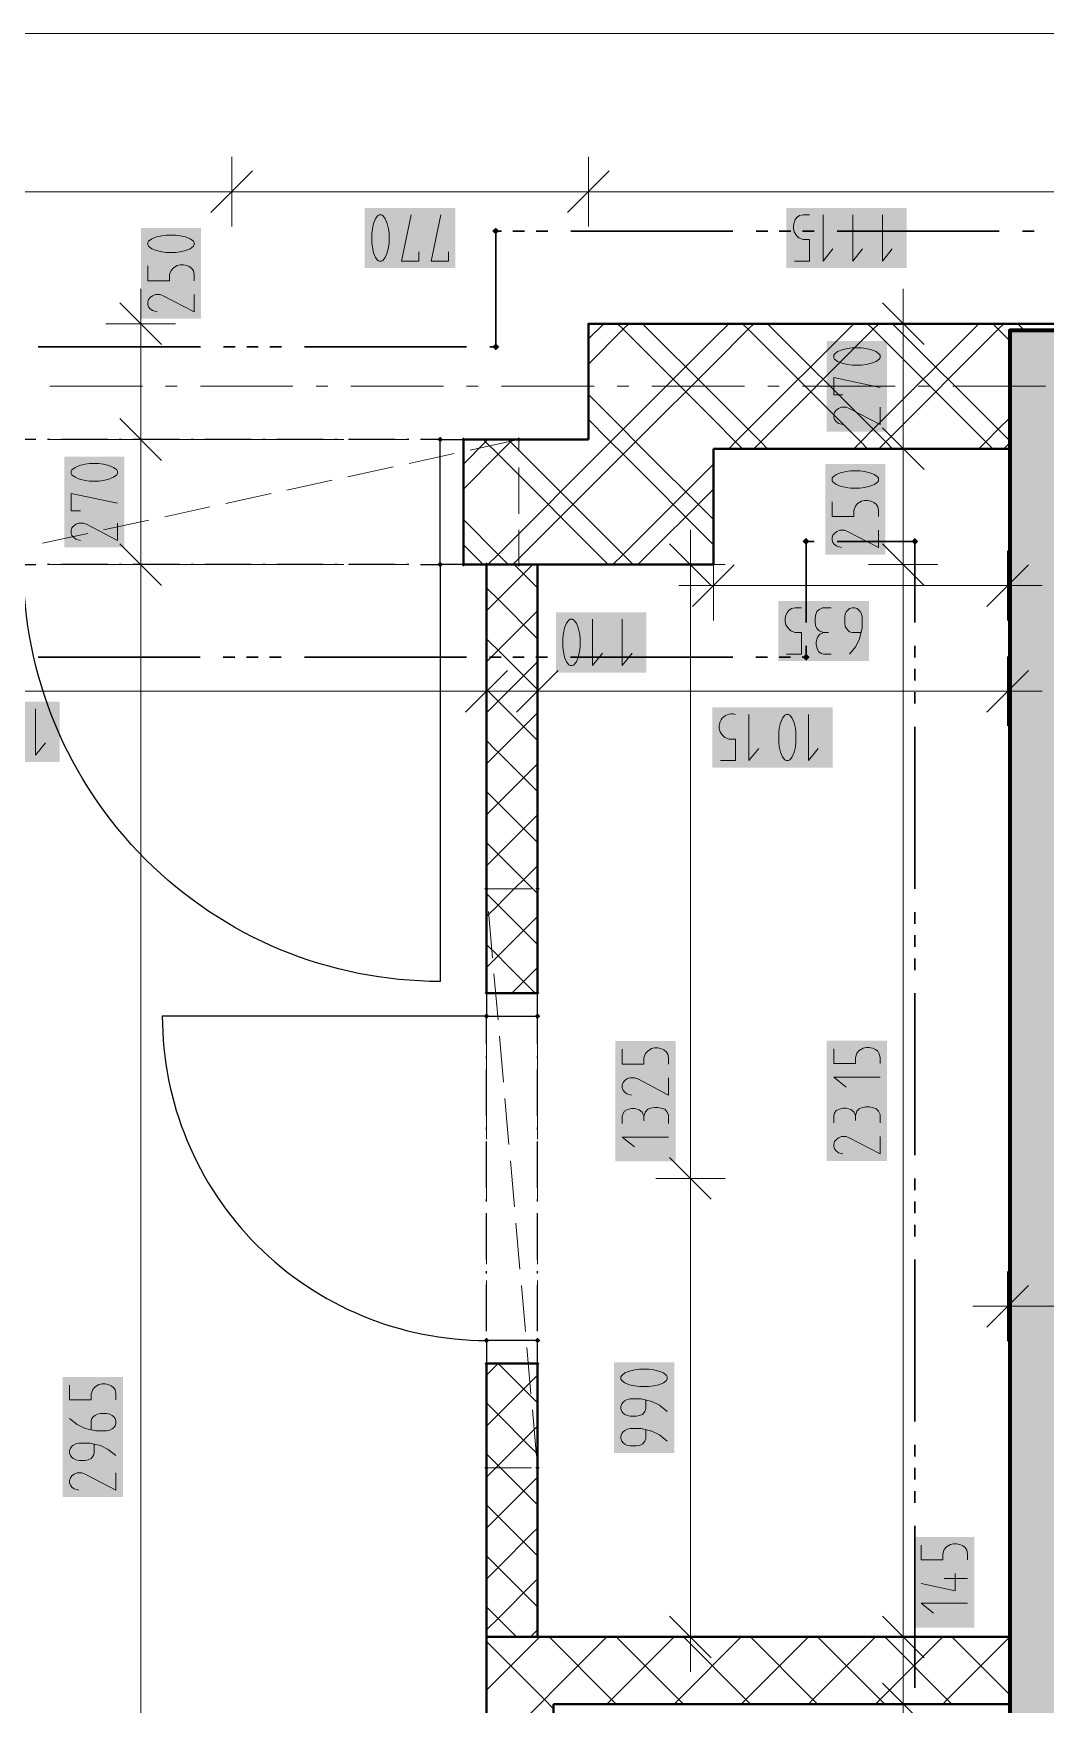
# Model space of a CAD drawing. Header units: millimetres. Extents: x 0 to 594, y 0 to 420.
# Drawn here: x 395.93 to 418.03, y 213.56 to 250.03 of the extents above; entities that cross this region are included whole.
import ezdxf

# ---------------------------------------------------------------- set-up
doc = ezdxf.new("R2010")
doc.units = ezdxf.units.MM
doc.header["$LTSCALE"] = 8
for name, color, linetype in [('PDF_Dvere', 7, 'Continuous'), ('PDF_Koty delkove', 7, 'Continuous'), ('PDF_Osy hlavni', 7, 'Continuous'), ('PDF_Pozarni useky', 7, 'Continuous'), ('PDF_Preklady', 7, 'Continuous'), ('PDF_Pricky zdene', 7, 'Continuous'), ('PDF_Steny akusticke', 7, 'Continuous'), ('PDF_Steny obvodove nosne', 7, 'Continuous')]:
    doc.layers.add(name, color=color, linetype=linetype)

msp = doc.modelspace()

# ---------------------------------------------------------------- linework, layer by layer
at = {"layer": 'PDF_Dvere', "lineweight": 25}
for points in [[(395.988, 241.166), (395.713, 241.166)], [(396.292, 241.166), (396.241, 241.166)], [(397.555, 241.166), (396.544, 241.166)], [(397.859, 241.166), (397.808, 241.166)], [(399.122, 241.166), (398.111, 241.166)], [(399.426, 241.166), (399.375, 241.166)], [(400.689, 241.166), (399.678, 241.166)], [(400.993, 241.166), (400.942, 241.166)], [(402.256, 241.166), (401.245, 241.166)], [(402.56, 241.166), (402.509, 241.166)], [(403.823, 241.166), (402.812, 241.166)], [(404.127, 241.166), (404.076, 241.166)], [(404.812, 241.166), (404.379, 241.166)], [(396.292, 238.437), (396.241, 238.437)], [(397.555, 238.437), (396.544, 238.437)], [(397.859, 238.437), (397.808, 238.437)], [(399.122, 238.437), (398.111, 238.437)], [(399.426, 238.437), (399.375, 238.437)], [(400.689, 238.437), (399.678, 238.437)], [(400.993, 238.437), (400.942, 238.437)], [(402.256, 238.437), (401.245, 238.437)], [(402.56, 238.437), (402.509, 238.437)], [(403.823, 238.437), (402.812, 238.437)], [(404.127, 238.437), (404.076, 238.437)], [(406.935, 227.971), (406.935, 228.58)], [(405.823, 227.667), (405.823, 227.718)], [(406.935, 227.667), (406.935, 227.718)], [(405.823, 226.404), (405.823, 227.415)], [(406.935, 226.404), (406.935, 227.415)], [(405.823, 226.1), (405.823, 226.151)], [(406.935, 226.1), (406.935, 226.151)], [(405.823, 224.837), (405.823, 225.848)], [(406.935, 224.837), (406.935, 225.848)], [(405.823, 224.533), (405.823, 224.584)], [(406.935, 224.533), (406.935, 224.584)], [(405.823, 223.27), (405.823, 224.281)], [(406.935, 223.27), (406.935, 224.281)], [(405.823, 222.966), (405.823, 223.017)], [(406.935, 222.966), (406.935, 223.017)], [(405.823, 221.703), (405.823, 222.714)], [(406.935, 221.703), (406.935, 222.714)]]:
    msp.add_lwpolyline(points, dxfattribs=at)
for points in [[(404.812, 241.166), (405.318, 241.166), (405.318, 238.437), (404.812, 238.437)], [(406.935, 228.58), (406.935, 229.085), (405.823, 229.085), (405.823, 228.58)], [(406.935, 220.997), (406.935, 221.503), (405.823, 221.503), (405.823, 220.997)]]:
    msp.add_lwpolyline(points, close=True, dxfattribs=at)
for points in [[(404.379, 238.437), (404.812, 238.437), (404.812, 229.338, -0.414214), (395.713, 238.437), (395.988, 238.437)], [(405.823, 227.971), (405.823, 228.58), (398.746, 228.58, 0.414215), (405.823, 221.503)]]:
    msp.add_lwpolyline(points, format="xyb", dxfattribs=at)
at = {"layer": 'PDF_Dvere', "lineweight": 25, "transparency": 33554559}
for points in [[(404.875, 241.166), (404.812, 241.103), (404.812, 241.229), (404.749, 241.166)], [(404.875, 238.437), (404.812, 238.373), (404.812, 238.5), (404.749, 238.437)], [(405.823, 228.516), (405.76, 228.58), (405.886, 228.58), (405.823, 228.643)], [(406.935, 228.516), (406.872, 228.58), (406.998, 228.58), (406.935, 228.643)], [(405.823, 221.44), (405.76, 221.503), (405.886, 221.503), (405.823, 221.566)], [(406.935, 221.44), (406.872, 221.503), (406.998, 221.503), (406.935, 221.566)]]:
    msp.add_solid(points, dxfattribs=at)
at = {"layer": 'PDF_Koty delkove', "lineweight": 18}
for points in [[(511.924, 250.029), (492.486, 250.029), (472.901, 250.029), (471.435, 250.029), (163.798, 250.029)], [(400.263, 247.333), (400.263, 246.575), (400.263, 245.817)], [(408.047, 247.333), (408.047, 246.575), (408.047, 245.817)], [(400.718, 247.03), (399.808, 246.12)], [(408.502, 247.03), (407.592, 246.12)], [(419.32, 246.575), (408.047, 246.575), (400.263, 246.575), (392.883, 246.575), (316.251, 246.575), (308.871, 246.575), (297.902, 246.575), (295.324, 246.575), (286.428, 246.575), (283.85, 246.575), (272.881, 246.575), (265.501, 246.575), (188.87, 246.575)], [(403.318, 245.664), (403.318, 245.462), (403.331, 245.362), (403.358, 245.243), (403.399, 245.142), (403.452, 245.075), (403.48, 245.058), (403.533, 245.058), (403.561, 245.075), (403.614, 245.142), (403.655, 245.243), (403.682, 245.362), (403.696, 245.462), (403.696, 245.664), (403.682, 245.765), (403.655, 245.883), (403.614, 245.985), (403.561, 246.052), (403.533, 246.069), (403.48, 246.069), (403.452, 246.052), (403.399, 245.985), (403.358, 245.883), (403.331, 245.765), (403.318, 245.664)], [(404.344, 245.26), (404.344, 245.058), (403.966, 245.058), (404.181, 246.069)], [(404.992, 245.26), (404.992, 245.058), (404.614, 245.058), (404.829, 246.069)], [(412.549, 245.058), (412.873, 245.058), (412.873, 245.53), (412.738, 245.53), (412.644, 245.564), (412.589, 245.615), (412.536, 245.698), (412.522, 245.765), (412.522, 245.833), (412.536, 245.901), (412.563, 245.967), (412.603, 246.018), (412.656, 246.052), (412.738, 246.069), (412.873, 246.069)], [(413.17, 246.069), (413.17, 245.058), (413.386, 245.327)], [(413.818, 246.069), (413.818, 245.058), (414.034, 245.327)], [(414.466, 246.069), (414.466, 245.058), (414.682, 245.327)], [(398.431, 244.953), (398.431, 244.629), (398.903, 244.629), (398.903, 244.764), (398.937, 244.858), (398.987, 244.912), (399.071, 244.966), (399.138, 244.98), (399.206, 244.98), (399.274, 244.966), (399.34, 244.939), (399.391, 244.899), (399.425, 244.845), (399.442, 244.764), (399.442, 244.629)], [(398.274, 243.694), (398.274, 244.452)], [(414.92, 243.694), (414.92, 244.452)], [(398.728, 243.239), (397.819, 244.149)], [(399.442, 244.331), (399.442, 243.953), (398.768, 244.305), (398.7, 244.331), (398.599, 244.331), (398.533, 244.305), (398.482, 244.264), (398.448, 244.224), (398.431, 244.169), (398.431, 244.116), (398.448, 244.062)], [(398.448, 244.062), (398.482, 244.021), (398.533, 243.981), (398.633, 243.953)], [(415.375, 243.239), (414.465, 244.149)], [(399.032, 243.694), (398.274, 243.694), (397.515, 243.694)], [(398.274, 158.52), (398.274, 187.498), (398.274, 198.034), (398.274, 206.995), (398.274, 208.461), (398.274, 238.437), (398.274, 241.166), (398.274, 243.694)], [(415.678, 243.694), (414.92, 243.694), (414.162, 243.694)], [(414.92, 206.995), (414.92, 209.11), (414.92, 213.567), (414.92, 215.033), (414.92, 238.437), (414.92, 240.964), (414.92, 243.694)], [(413.605, 242.14), (413.403, 242.14), (413.403, 242.518), (414.414, 242.303)], [(414.414, 241.492), (413.74, 241.843), (413.672, 241.87), (413.571, 241.87), (413.505, 241.843), (413.454, 241.803), (413.42, 241.762), (413.403, 241.708), (413.403, 241.655), (413.42, 241.6), (413.454, 241.56), (413.505, 241.519), (413.605, 241.492)], [(414.414, 241.87), (414.414, 241.492)], [(398.728, 240.711), (397.819, 241.621)], [(399.032, 241.166), (398.274, 241.166), (397.515, 241.166)], [(415.375, 240.509), (414.465, 241.419)], [(415.678, 240.964), (414.92, 240.964), (414.162, 240.964)], [(396.958, 239.612), (396.757, 239.612), (396.757, 239.991), (397.768, 239.775)], [(413.369, 239.807), (413.369, 239.483), (413.84, 239.483), (413.84, 239.618), (413.875, 239.712), (413.925, 239.766), (414.009, 239.82), (414.076, 239.834), (414.143, 239.834), (414.211, 239.82), (414.278, 239.793), (414.328, 239.753), (414.363, 239.699), (414.38, 239.618), (414.38, 239.483)], [(397.768, 239.343), (397.768, 238.964), (397.094, 239.316), (397.026, 239.343), (396.925, 239.343), (396.858, 239.316), (396.808, 239.275), (396.773, 239.235), (396.757, 239.181), (396.757, 239.127), (396.773, 239.073), (396.808, 239.032), (396.858, 238.992), (396.958, 238.964)], [(410.276, 238.437), (410.276, 239.195)], [(413.706, 239.159), (413.638, 239.186), (413.537, 239.186), (413.47, 239.159), (413.42, 239.118), (413.385, 239.078), (413.369, 239.024), (413.369, 238.97), (413.385, 238.916), (413.42, 238.875), (413.47, 238.835), (413.57, 238.807)], [(414.38, 239.186), (414.38, 238.807), (413.706, 239.159)], [(398.728, 237.982), (397.819, 238.891)], [(410.731, 237.982), (409.821, 238.891)], [(410.777, 238.735), (410.777, 237.977), (410.777, 237.218)], [(415.375, 237.982), (414.465, 238.891)], [(417.197, 238.735), (417.197, 237.977), (417.197, 237.218)], [(399.032, 238.437), (398.274, 238.437), (397.515, 238.437)], [(411.034, 238.437), (410.276, 238.437), (409.518, 238.437)], [(410.276, 215.033), (410.276, 225.041), (410.276, 238.437)], [(411.232, 238.432), (410.322, 237.522)], [(415.678, 238.437), (414.92, 238.437), (414.162, 238.437)], [(417.651, 238.432), (416.742, 237.522)], [(410.777, 237.977), (410.019, 237.977)], [(417.197, 237.977), (413.367, 237.977), (410.777, 237.977)], [(417.197, 237.977), (417.955, 237.977)], [(412.372, 236.482), (412.696, 236.482), (412.696, 236.954), (412.561, 236.954), (412.467, 236.988), (412.413, 237.039), (412.359, 237.122), (412.346, 237.189), (412.346, 237.257), (412.359, 237.325), (412.386, 237.391), (412.427, 237.442), (412.48, 237.476), (412.561, 237.493), (412.696, 237.493)], [(413.344, 237.493), (413.156, 237.493), (413.088, 237.459), (413.034, 237.409), (413.007, 237.325), (412.994, 237.257), (412.994, 237.189), (413.007, 237.105), (413.034, 237.039), (413.088, 236.988), (413.182, 236.954)], [(413.993, 236.954), (413.804, 236.954), (413.75, 236.971), (413.709, 237.004), (413.682, 237.039), (413.656, 237.088), (413.642, 237.156), (413.642, 237.29), (413.656, 237.358), (413.682, 237.409), (413.709, 237.442), (413.75, 237.476), (413.804, 237.493), (413.857, 237.493), (413.912, 237.476), (413.952, 237.442), (413.979, 237.409), (414.006, 237.358), (414.02, 237.29), (414.02, 237.055), (413.966, 236.819), (413.885, 236.65), (413.75, 236.482)], [(408.137, 237.243), (408.137, 236.232), (408.352, 236.501)], [(408.785, 237.243), (408.785, 236.232), (409, 236.501)], [(413.344, 236.482), (413.182, 236.482), (413.128, 236.499), (413.075, 236.533), (413.047, 236.584), (413.02, 236.684), (413.02, 236.751), (413.047, 236.853), (413.101, 236.92), (413.182, 236.954), (413.29, 236.954)], [(405.823, 236.432), (405.823, 235.673), (405.823, 234.915)], [(406.935, 236.432), (406.935, 235.673), (406.935, 234.915)], [(417.197, 236.432), (417.197, 235.673), (417.197, 234.915)], [(406.278, 236.128), (405.368, 235.218)], [(407.39, 236.128), (406.48, 235.218)], [(417.651, 236.128), (416.742, 235.218)], [(408.243, 235.673), (406.935, 235.673), (405.823, 235.673), (391.265, 235.673), (390.153, 235.673)], [(417.197, 235.673), (412.842, 235.673), (412.535, 235.673), (408.243, 235.673)], [(417.197, 235.673), (417.955, 235.673)], [(395.978, 235.29), (395.978, 234.279), (396.194, 234.548)], [(411.553, 235.168), (411.553, 234.157), (411.768, 234.426)], [(412.849, 235.168), (412.849, 234.157), (413.064, 234.426)], [(408.787, 227.859), (408.787, 227.535), (409.258, 227.535), (409.258, 227.67), (409.292, 227.764), (409.343, 227.819), (409.427, 227.872), (409.493, 227.886), (409.561, 227.886), (409.629, 227.872), (409.695, 227.845), (409.746, 227.805), (409.78, 227.751), (409.798, 227.67), (409.798, 227.535)], [(413.403, 227.869), (413.403, 227.545), (413.875, 227.545), (413.875, 227.681), (413.909, 227.774), (413.96, 227.829), (414.043, 227.882), (414.11, 227.896), (414.178, 227.896), (414.246, 227.882), (414.312, 227.855), (414.363, 227.815), (414.397, 227.762), (414.414, 227.681), (414.414, 227.545)], [(409.798, 226.86), (409.123, 227.211), (409.055, 227.238), (408.954, 227.238), (408.888, 227.211), (408.837, 227.171), (408.803, 227.13), (408.787, 227.076), (408.787, 227.022), (408.803, 226.968), (408.837, 226.928), (408.888, 226.887), (408.988, 226.86)], [(409.798, 227.238), (409.798, 226.86)], [(414.414, 227.248), (413.403, 227.248), (413.672, 227.032)], [(408.787, 226.239), (408.787, 226.401), (408.803, 226.455), (408.837, 226.509), (408.888, 226.536), (408.988, 226.563), (409.055, 226.563), (409.157, 226.536), (409.224, 226.482), (409.258, 226.401), (409.258, 226.293)], [(409.798, 226.239), (409.798, 226.428), (409.763, 226.495), (409.713, 226.549), (409.629, 226.576), (409.561, 226.59), (409.493, 226.59), (409.409, 226.576), (409.343, 226.549), (409.292, 226.495), (409.258, 226.401)], [(413.403, 226.249), (413.403, 226.411), (413.42, 226.465), (413.454, 226.519), (413.505, 226.546), (413.605, 226.573), (413.672, 226.573), (413.773, 226.546), (413.841, 226.492), (413.875, 226.411), (413.875, 226.303)], [(414.414, 226.249), (414.414, 226.438), (414.38, 226.505), (414.33, 226.559), (414.246, 226.586), (414.178, 226.6), (414.11, 226.6), (414.026, 226.586), (413.96, 226.559), (413.909, 226.505), (413.875, 226.411)], [(409.798, 225.942), (408.787, 225.942), (409.055, 225.726)], [(414.414, 225.574), (413.74, 225.925), (413.672, 225.952), (413.571, 225.952), (413.505, 225.925), (413.454, 225.885), (413.42, 225.844), (413.403, 225.79), (413.403, 225.736), (413.42, 225.682), (413.454, 225.642), (413.505, 225.601), (413.605, 225.574)], [(414.414, 225.952), (414.414, 225.574)], [(410.731, 224.586), (409.821, 225.496)], [(411.034, 225.041), (410.276, 225.041), (409.518, 225.041)], [(417.197, 223.006), (417.197, 222.248), (417.197, 221.49)], [(417.651, 222.703), (416.742, 221.793)], [(417.197, 222.248), (416.438, 222.248)], [(417.197, 222.248), (419.32, 222.248)], [(396.723, 220.53), (396.723, 220.206), (397.194, 220.206), (397.194, 220.341), (397.229, 220.435), (397.279, 220.489), (397.363, 220.543), (397.43, 220.557), (397.497, 220.557), (397.565, 220.543), (397.632, 220.516), (397.682, 220.476), (397.717, 220.422), (397.734, 220.341), (397.734, 220.206)], [(409.77, 219.956), (409.601, 220.092), (409.433, 220.173), (409.197, 220.226), (408.96, 220.226), (408.894, 220.212), (408.843, 220.186), (408.81, 220.159), (408.775, 220.119), (408.759, 220.064), (408.759, 220.011), (408.775, 219.956), (408.81, 219.916), (408.843, 219.889), (408.894, 219.862), (408.96, 219.848), (409.096, 219.848), (409.163, 219.862), (409.23, 219.889)], [(409.23, 219.889), (409.281, 219.956), (409.298, 220.011), (409.298, 220.2)], [(397.194, 219.558), (397.194, 219.747), (397.211, 219.801), (397.245, 219.841), (397.279, 219.868), (397.329, 219.895), (397.396, 219.909), (397.531, 219.909), (397.599, 219.895), (397.649, 219.868), (397.682, 219.841), (397.717, 219.801), (397.734, 219.747), (397.734, 219.693), (397.717, 219.639), (397.682, 219.598), (397.649, 219.572), (397.599, 219.544), (397.531, 219.53), (397.295, 219.53), (397.06, 219.585), (396.891, 219.666), (396.723, 219.801)], [(409.77, 219.308), (409.601, 219.444), (409.433, 219.525), (409.197, 219.578), (408.96, 219.578), (408.894, 219.564), (408.843, 219.538), (408.81, 219.511), (408.775, 219.47), (408.759, 219.416), (408.759, 219.363), (408.775, 219.308), (408.81, 219.268), (408.843, 219.241), (408.894, 219.214), (408.96, 219.2), (409.096, 219.2), (409.163, 219.214), (409.23, 219.241), (409.281, 219.308), (409.298, 219.363), (409.298, 219.551)], [(396.774, 219.193), (396.739, 219.153), (396.723, 219.099), (396.723, 219.045), (396.739, 218.991), (396.774, 218.95), (396.807, 218.924), (396.857, 218.896), (396.924, 218.882), (397.06, 218.882), (397.126, 218.896), (397.194, 218.924), (397.245, 218.991), (397.262, 219.045), (397.262, 219.234)], [(397.734, 218.991), (397.565, 219.126), (397.396, 219.207), (397.161, 219.261), (396.924, 219.261), (396.857, 219.247), (396.807, 219.22), (396.774, 219.193)], [(397.734, 218.612), (397.734, 218.234), (397.06, 218.586), (396.992, 218.612), (396.891, 218.612), (396.824, 218.586), (396.774, 218.545), (396.739, 218.505), (396.723, 218.45), (396.723, 218.397), (396.739, 218.343), (396.774, 218.302), (396.824, 218.262), (396.924, 218.234)], [(415.311, 217.037), (415.311, 216.713), (415.782, 216.713), (415.782, 216.848), (415.817, 216.942), (415.867, 216.996), (415.951, 217.05), (416.018, 217.064), (416.086, 217.064), (416.153, 217.05), (416.22, 217.023), (416.271, 216.983), (416.305, 216.929), (416.322, 216.848), (416.322, 216.713)], [(416.052, 216.416), (416.052, 216.037), (415.311, 216.2)], [(416.322, 216.308), (415.817, 216.308)], [(416.322, 215.768), (415.311, 215.768), (415.58, 215.552)], [(410.731, 214.578), (409.821, 215.488)], [(415.375, 214.578), (414.465, 215.488)], [(411.034, 215.033), (410.276, 215.033), (409.518, 215.033)], [(410.276, 215.033), (410.276, 214.274)], [(415.678, 215.033), (414.92, 215.033), (414.162, 215.033)], [(415.375, 213.112), (414.465, 214.022)], [(415.678, 213.567), (414.92, 213.567), (414.162, 213.567)]]:
    msp.add_lwpolyline(points, dxfattribs=at)
for points in [[(399.037, 245.628), (398.835, 245.628), (398.735, 245.614), (398.616, 245.587), (398.515, 245.547), (398.448, 245.493), (398.431, 245.466), (398.431, 245.412), (398.448, 245.385), (398.515, 245.331), (398.616, 245.291), (398.735, 245.263), (398.835, 245.249), (399.037, 245.249), (399.138, 245.263), (399.256, 245.291), (399.357, 245.331), (399.425, 245.385), (399.442, 245.412), (399.442, 245.466), (399.425, 245.493), (399.357, 245.547), (399.256, 245.587), (399.138, 245.614)], [(414.009, 243.166), (413.807, 243.166), (413.707, 243.152), (413.588, 243.126), (413.487, 243.085), (413.42, 243.032), (413.403, 243.004), (413.403, 242.951), (413.42, 242.923), (413.487, 242.87), (413.588, 242.829), (413.707, 242.802), (413.807, 242.788), (414.009, 242.788), (414.11, 242.802), (414.228, 242.829), (414.33, 242.87), (414.397, 242.923), (414.414, 242.951), (414.414, 243.004), (414.397, 243.032), (414.33, 243.085), (414.228, 243.126), (414.11, 243.152)], [(397.363, 240.639), (397.16, 240.639), (397.06, 240.625), (396.942, 240.598), (396.841, 240.558), (396.773, 240.504), (396.757, 240.477), (396.757, 240.423), (396.773, 240.396), (396.841, 240.342), (396.942, 240.302), (397.06, 240.274), (397.16, 240.26), (397.363, 240.26), (397.464, 240.274), (397.582, 240.302), (397.683, 240.342), (397.751, 240.396), (397.768, 240.423), (397.768, 240.477), (397.751, 240.504), (397.683, 240.558), (397.582, 240.598), (397.464, 240.625)], [(413.975, 240.482), (413.772, 240.482), (413.672, 240.468), (413.554, 240.441), (413.453, 240.401), (413.385, 240.347), (413.369, 240.32), (413.369, 240.266), (413.385, 240.239), (413.453, 240.185), (413.554, 240.145), (413.672, 240.117), (413.772, 240.103), (413.975, 240.103), (414.076, 240.117), (414.194, 240.145), (414.295, 240.185), (414.363, 240.239), (414.38, 240.266), (414.38, 240.32), (414.363, 240.347), (414.295, 240.401), (414.194, 240.441), (414.076, 240.468)], [(407.489, 236.838), (407.489, 236.636), (407.502, 236.536), (407.529, 236.417), (407.57, 236.316), (407.623, 236.249), (407.651, 236.232), (407.704, 236.232), (407.732, 236.249), (407.785, 236.316), (407.826, 236.417), (407.853, 236.536), (407.867, 236.636), (407.867, 236.838), (407.853, 236.939), (407.826, 237.057), (407.785, 237.158), (407.732, 237.226), (407.704, 237.243), (407.651, 237.243), (407.623, 237.226), (407.57, 237.158), (407.529, 237.057), (407.502, 236.939)], [(412.201, 234.763), (412.201, 234.56), (412.214, 234.46), (412.241, 234.342), (412.282, 234.241), (412.335, 234.173), (412.363, 234.157), (412.416, 234.157), (412.444, 234.173), (412.497, 234.241), (412.538, 234.342), (412.565, 234.46), (412.579, 234.56), (412.579, 234.763), (412.565, 234.864), (412.538, 234.982), (412.497, 235.083), (412.444, 235.151), (412.416, 235.168), (412.363, 235.168), (412.335, 235.151), (412.282, 235.083), (412.241, 234.982), (412.214, 234.864)], [(409.365, 220.874), (409.163, 220.874), (409.063, 220.861), (408.944, 220.834), (408.843, 220.793), (408.775, 220.74), (408.759, 220.712), (408.759, 220.659), (408.775, 220.631), (408.843, 220.578), (408.944, 220.537), (409.063, 220.51), (409.163, 220.496), (409.365, 220.496), (409.466, 220.51), (409.584, 220.537), (409.685, 220.578), (409.753, 220.631), (409.77, 220.659), (409.77, 220.712), (409.753, 220.74), (409.685, 220.793), (409.584, 220.834), (409.466, 220.861)]]:
    msp.add_lwpolyline(points, close=True, dxfattribs=at)
msp.add_lwpolyline([(410.931, 234.157), (411.255, 234.157), (411.255, 234.628), (411.12, 234.628), (411.026, 234.662), (410.972, 234.713, -0.753191), (411.255, 235.168)], format="xyb", dxfattribs=at)
at = {"layer": 'PDF_Koty delkove', "color": 7, "lineweight": 18, "true_color": 0xffffff, "transparency": 33554559}
for points in [[(405.144, 246.221), (403.166, 246.221), (405.144, 244.907), (403.166, 244.907)], [(414.996, 246.221), (412.371, 246.221), (414.996, 244.907), (412.371, 244.907)], [(399.594, 243.802), (399.594, 245.779), (398.28, 243.802), (398.28, 245.779)], [(414.566, 241.34), (414.566, 243.318), (413.252, 241.34), (413.252, 243.318)], [(397.92, 238.813), (397.92, 240.79), (396.605, 238.813), (396.605, 240.79)], [(414.532, 238.656), (414.532, 240.633), (413.217, 238.656), (413.217, 240.633)], [(414.172, 237.645), (412.194, 237.645), (414.172, 236.331), (412.194, 236.331)], [(409.315, 237.395), (407.337, 237.395), (409.315, 236.081), (407.337, 236.081)], [(396.508, 235.442), (393.883, 235.442), (396.508, 234.127), (393.883, 234.127)], [(413.379, 235.32), (410.753, 235.32), (413.379, 234.005), (410.753, 234.005)], [(409.949, 225.412), (409.949, 228.037), (408.635, 225.412), (408.635, 228.037)], [(414.566, 225.422), (414.566, 228.047), (413.252, 225.422), (413.252, 228.047)], [(409.922, 219.048), (409.922, 221.026), (408.608, 219.048), (408.608, 221.026)], [(397.886, 218.083), (397.886, 220.708), (396.571, 218.083), (396.571, 220.708)], [(416.474, 215.238), (416.474, 217.215), (415.159, 215.238), (415.159, 217.215)]]:
    msp.add_solid(points, dxfattribs=at)
at = {"layer": 'PDF_Osy hlavni', "lineweight": 18}
for points in [[(398.314, 242.329), (396.292, 242.329)], [(399.072, 242.329), (398.819, 242.329)], [(401.599, 242.329), (399.577, 242.329)], [(402.357, 242.329), (402.105, 242.329)], [(404.885, 242.329), (402.863, 242.329)], [(405.643, 242.329), (405.39, 242.329)], [(408.17, 242.329), (406.149, 242.329)], [(408.929, 242.329), (408.676, 242.329)], [(411.456, 242.329), (409.434, 242.329)], [(412.214, 242.329), (411.962, 242.329)], [(414.742, 242.329), (412.72, 242.329)], [(415.5, 242.329), (415.247, 242.329)], [(418.027, 242.329), (416.005, 242.329)]]:
    msp.add_lwpolyline(points, dxfattribs=at)
at = {"layer": 'PDF_Pozarni useky', "lineweight": 30}
for points in [[(406.025, 243.188), (406.025, 245.716)], [(406.149, 245.716), (406.025, 245.716)], [(406.654, 245.716), (406.401, 245.716)], [(407.16, 245.716), (406.907, 245.716)], [(411.203, 245.716), (407.665, 245.716)], [(411.962, 245.716), (411.709, 245.716)], [(412.467, 245.716), (412.214, 245.716)], [(412.973, 245.716), (412.72, 245.716)], [(417.016, 245.716), (413.478, 245.716)], [(417.775, 245.716), (417.522, 245.716)], [(399.577, 243.188), (396.039, 243.188)], [(400.336, 243.188), (400.083, 243.188)], [(400.841, 243.188), (400.588, 243.188)], [(401.346, 243.188), (401.094, 243.188)], [(405.39, 243.188), (401.852, 243.188)], [(406.025, 243.188), (405.896, 243.188)], [(412.799, 237.17), (412.799, 238.942)], [(412.973, 238.942), (412.799, 238.942)], [(415.175, 237.17), (415.175, 238.942), (413.478, 238.942)], [(399.573, 236.415), (396.034, 236.415)], [(400.331, 236.415), (400.078, 236.415)], [(400.836, 236.415), (400.584, 236.415)], [(401.342, 236.415), (401.089, 236.415)], [(405.386, 236.415), (401.847, 236.415)], [(406.144, 236.415), (405.891, 236.415)], [(406.649, 236.415), (406.397, 236.415)], [(407.155, 236.415), (406.902, 236.415)], [(411.199, 236.415), (407.66, 236.415)], [(411.957, 236.415), (411.704, 236.415)], [(412.462, 236.415), (412.21, 236.415)], [(412.799, 236.665), (412.799, 236.415), (412.715, 236.415)], [(415.175, 236.412), (415.175, 236.665)], [(415.175, 235.907), (415.175, 236.16)], [(415.175, 235.401), (415.175, 235.654)], [(415.175, 231.357), (415.175, 234.896)], [(415.175, 230.599), (415.175, 230.852)], [(415.175, 230.094), (415.175, 230.346)], [(415.175, 229.588), (415.175, 229.841)], [(415.175, 225.544), (415.175, 229.083)], [(415.175, 224.786), (415.175, 225.039)], [(415.175, 224.281), (415.175, 224.533)], [(415.175, 223.775), (415.175, 224.028)], [(415.175, 219.731), (415.175, 223.27)], [(415.175, 218.973), (415.175, 219.226)], [(415.175, 218.468), (415.175, 218.72)], [(415.175, 217.962), (415.175, 218.215)], [(415.175, 213.918), (415.175, 217.457)]]:
    msp.add_lwpolyline(points, dxfattribs=at)
at = {"layer": 'PDF_Pozarni useky', "lineweight": 30, "transparency": 33554559}
for points in [[(406.025, 245.64), (405.949, 245.716), (406.101, 245.716), (406.025, 245.791)], [(406.101, 245.716), (406.025, 245.64), (406.025, 245.791), (405.949, 245.716)], [(406.025, 243.112), (405.949, 243.188), (406.101, 243.188), (406.025, 243.264)], [(406.101, 243.188), (406.025, 243.112), (406.025, 243.264), (405.949, 243.188)], [(412.799, 238.866), (412.723, 238.942), (412.875, 238.942), (412.799, 239.018)], [(412.875, 238.942), (412.799, 238.866), (412.799, 239.018), (412.723, 238.942)], [(415.25, 238.942), (415.175, 238.866), (415.175, 239.018), (415.099, 238.942)], [(415.175, 238.866), (415.099, 238.942), (415.25, 238.942), (415.175, 239.018)], [(412.875, 236.415), (412.799, 236.339), (412.799, 236.491), (412.723, 236.415)], [(412.799, 236.339), (412.723, 236.415), (412.875, 236.415), (412.799, 236.491)]]:
    msp.add_solid(points, dxfattribs=at)
at = {"layer": 'PDF_Preklady', "lineweight": 18}
for points in [[(397.252, 241.166), (396.241, 241.166)], [(398.617, 241.166), (397.606, 241.166)], [(399.982, 241.166), (398.971, 241.166)], [(401.346, 241.166), (400.336, 241.166)], [(402.711, 241.166), (401.7, 241.166)], [(404.076, 241.166), (403.065, 241.166)], [(405.318, 241.166), (404.43, 241.166)], [(405.441, 241.166), (405.318, 241.166)], [(405.466, 240.934), (406.454, 241.149)], [(406.531, 241.166), (405.795, 241.166)], [(406.531, 240.911), (406.531, 241.166)], [(404.132, 240.644), (405.12, 240.859)], [(402.799, 240.354), (403.787, 240.569)], [(406.531, 239.546), (406.531, 240.557)], [(401.465, 240.063), (402.453, 240.278)], [(398.798, 239.482), (399.786, 239.698)], [(400.132, 239.773), (401.12, 239.988)], [(397.465, 239.192), (398.452, 239.407)], [(396.131, 238.902), (397.119, 239.117)], [(406.531, 239.192), (406.531, 238.437), (405.823, 238.437)], [(397.252, 238.437), (396.241, 238.437)], [(398.617, 238.437), (397.606, 238.437)], [(399.982, 238.437), (398.971, 238.437)], [(401.346, 238.437), (400.336, 238.437)], [(402.711, 238.437), (401.7, 238.437)], [(404.076, 238.437), (403.065, 238.437)], [(405.318, 238.437), (404.43, 238.437)], [(405.441, 238.437), (405.318, 238.437)], [(405.823, 238.437), (405.795, 238.437)], [(405.836, 231.216), (405.823, 231.36)], [(406.806, 231.36), (405.823, 231.36)], [(405.823, 231.357), (405.823, 231.36)], [(406.935, 231.357), (406.935, 231.36)], [(405.823, 229.993), (405.823, 231.004)], [(406.935, 229.993), (406.935, 231.004)], [(405.955, 229.856), (405.867, 230.864)], [(405.823, 228.628), (405.823, 229.085), (405.823, 229.639)], [(406.075, 228.497), (405.986, 229.504)], [(406.935, 228.628), (406.935, 229.085), (406.935, 229.639)], [(405.823, 227.263), (405.823, 228.274)], [(406.195, 227.137), (406.106, 228.144)], [(406.935, 227.263), (406.935, 228.274)], [(405.823, 225.898), (405.823, 226.909)], [(406.935, 225.898), (406.935, 226.909)], [(406.314, 225.778), (406.226, 226.785)], [(405.823, 224.533), (405.823, 225.544)], [(406.434, 224.418), (406.345, 225.425)], [(406.935, 224.533), (406.935, 225.544)], [(405.823, 223.169), (405.823, 224.18)], [(406.554, 223.059), (406.465, 224.066)], [(406.935, 223.169), (406.935, 224.18)], [(405.823, 221.804), (405.823, 222.815)], [(406.673, 221.699), (406.585, 222.706)], [(406.935, 221.804), (406.935, 222.815)], [(405.823, 220.997), (405.823, 221.45)], [(406.935, 220.997), (406.935, 221.45)], [(406.793, 220.34), (406.704, 221.347)], [(405.823, 220.439), (405.823, 220.997)], [(406.935, 220.439), (406.935, 220.997)], [(405.823, 219.074), (405.823, 220.085)], [(406.913, 218.98), (406.824, 219.987)], [(406.935, 219.074), (406.935, 220.085)], [(406.806, 218.723), (405.823, 218.723)]]:
    msp.add_lwpolyline(points, dxfattribs=at)
at = {"layer": 'PDF_Preklady', "lineweight": 18, "transparency": 33554559}
for points in [[(405.363, 241.166), (405.318, 241.121), (405.318, 241.212), (405.272, 241.166)], [(405.363, 241.166), (405.318, 241.121), (405.318, 241.212), (405.272, 241.166)], [(406.531, 241.121), (406.485, 241.166), (406.576, 241.166), (406.531, 241.212)], [(406.576, 241.166), (406.531, 241.121), (406.531, 241.212), (406.485, 241.166)], [(406.486, 241.157), (406.521, 241.211), (406.54, 241.122), (406.575, 241.176)], [(405.363, 238.437), (405.318, 238.391), (405.318, 238.482), (405.272, 238.437)], [(405.363, 238.437), (405.318, 238.391), (405.318, 238.482), (405.272, 238.437)], [(405.869, 238.437), (405.823, 238.391), (405.823, 238.482), (405.778, 238.437)], [(405.869, 238.437), (405.823, 238.391), (405.823, 238.482), (405.778, 238.437)], [(406.576, 238.437), (406.531, 238.391), (406.531, 238.482), (406.485, 238.437)], [(406.531, 238.391), (406.485, 238.437), (406.576, 238.437), (406.531, 238.482)], [(405.827, 231.314), (405.778, 231.356), (405.868, 231.364), (405.819, 231.405)], [(405.869, 231.36), (405.823, 231.314), (405.823, 231.405), (405.778, 231.36)], [(405.823, 231.314), (405.778, 231.36), (405.869, 231.36), (405.823, 231.405)], [(406.935, 231.314), (406.89, 231.36), (406.981, 231.36), (406.935, 231.405)], [(406.981, 231.36), (406.935, 231.314), (406.935, 231.405), (406.89, 231.36)], [(405.823, 229.04), (405.778, 229.085), (405.869, 229.085), (405.823, 229.131)], [(405.823, 229.04), (405.778, 229.085), (405.869, 229.085), (405.823, 229.131)], [(406.935, 229.04), (406.89, 229.085), (406.981, 229.085), (406.935, 229.131)], [(406.935, 229.04), (406.89, 229.085), (406.981, 229.085), (406.935, 229.131)], [(405.823, 220.952), (405.778, 220.997), (405.869, 220.997), (405.823, 221.043)], [(405.823, 220.952), (405.778, 220.997), (405.869, 220.997), (405.823, 221.043)], [(406.935, 220.952), (406.89, 220.997), (406.981, 220.997), (406.935, 221.043)], [(406.935, 220.952), (406.89, 220.997), (406.981, 220.997), (406.935, 221.043)], [(405.823, 218.677), (405.778, 218.723), (405.869, 218.723), (405.823, 218.768)], [(405.869, 218.723), (405.823, 218.677), (405.823, 218.768), (405.778, 218.723)], [(406.939, 218.677), (406.89, 218.719), (406.981, 218.727), (406.931, 218.768)], [(406.981, 218.723), (406.935, 218.677), (406.935, 218.768), (406.89, 218.723)], [(406.935, 218.677), (406.89, 218.723), (406.981, 218.723), (406.935, 218.768)]]:
    msp.add_solid(points, dxfattribs=at)
at = {"layer": 'PDF_Pricky zdene', "lineweight": 9}
for points in [[(406.834, 238.437), (406.076, 237.678), (405.848, 237.906), (405.823, 237.931)], [(406.935, 237.931), (406.43, 238.437)], [(406.076, 237.678), (405.869, 237.471), (405.823, 237.426)], [(406.935, 236.819), (406.076, 237.678)], [(406.935, 237.426), (406.076, 236.566), (405.919, 236.41), (405.823, 236.314)], [(406.935, 235.707), (406.076, 236.566), (405.904, 236.738), (405.823, 236.819)], [(406.935, 236.314), (406.076, 235.454), (405.97, 235.348), (405.823, 235.201)], [(406.935, 234.595), (406.076, 235.454), (405.959, 235.571), (405.823, 235.707)], [(406.935, 235.201), (406.076, 234.342), (406.02, 234.287), (405.823, 234.089)], [(406.935, 233.483), (406.076, 234.342), (406.015, 234.403), (405.823, 234.595)], [(406.935, 234.089), (406.076, 233.23), (406.071, 233.225), (405.823, 232.977)], [(406.935, 232.371), (406.076, 233.23), (406.07, 233.236), (405.823, 233.483)], [(406.935, 232.977), (406.121, 232.163), (406.076, 232.118), (405.823, 231.865)], [(406.935, 231.259), (406.126, 232.068), (406.076, 232.118), (405.823, 232.371)], [(406.935, 231.865), (406.172, 231.102), (406.076, 231.006), (405.823, 230.753)], [(406.935, 230.147), (406.181, 230.901), (406.076, 231.006), (405.823, 231.259)], [(406.935, 230.753), (406.222, 230.04), (406.076, 229.894), (405.823, 229.641)], [(406.885, 229.085), (406.237, 229.733), (406.076, 229.894), (405.823, 230.147)], [(406.935, 229.641), (406.379, 229.085)], [(406.076, 220.997), (405.823, 220.745)], [(406.935, 220.745), (406.676, 220.486), (406.076, 219.885), (405.823, 219.633)], [(406.935, 220.138), (406.681, 220.393), (406.076, 220.997)], [(406.076, 220.997), (406.076, 220.997)], [(406.076, 220.997), (406.076, 220.997)], [(406.935, 219.026), (406.736, 219.225), (406.076, 219.885), (405.823, 220.138)], [(406.935, 219.633), (406.727, 219.424), (406.076, 218.773), (405.823, 218.521)], [(406.935, 217.914), (406.791, 218.058), (406.076, 218.773), (405.823, 219.026)], [(406.935, 218.521), (406.777, 218.362), (406.076, 217.661), (405.823, 217.408)], [(406.935, 216.802), (406.847, 216.89), (406.076, 217.661), (405.823, 217.914)], [(406.935, 217.408), (406.827, 217.301), (406.076, 216.549), (405.823, 216.296)], [(406.935, 215.69), (406.902, 215.723), (406.076, 216.549), (405.823, 216.802)], [(406.935, 216.296), (406.878, 216.239), (406.076, 215.437), (405.823, 215.184)], [(406.48, 215.033), (406.076, 215.437), (405.823, 215.69)], [(406.784, 213.971), (405.823, 214.932)], [(406.986, 215.033), (405.924, 213.971)], [(406.935, 215.184), (406.928, 215.177), (406.784, 215.033)], [(408.654, 213.567), (408.553, 213.668), (407.188, 215.033)], [(408.452, 215.033), (407.289, 213.87)], [(409.918, 215.033), (408.553, 213.668), (408.452, 213.567)], [(410.12, 213.567), (410.019, 213.668), (408.654, 215.033)], [(411.383, 215.033), (410.019, 213.668), (409.918, 213.567)], [(411.586, 213.567), (411.485, 213.668), (410.12, 215.033)], [(412.849, 215.033), (411.485, 213.668), (411.383, 213.567)], [(413.052, 213.567), (412.95, 213.668), (411.586, 215.033)], [(414.315, 215.033), (412.95, 213.668), (412.849, 213.567)], [(414.517, 213.567), (414.416, 213.668), (413.052, 215.033)], [(415.781, 215.033), (414.416, 213.668), (414.315, 213.567)], [(415.983, 213.567), (415.882, 213.668), (414.517, 215.033)], [(417.247, 215.033), (415.882, 213.668), (415.781, 213.567)], [(417.247, 213.769), (415.983, 215.033)], [(405.924, 213.971), (405.823, 213.87)], [(407.289, 213.87), (407.087, 213.668), (405.823, 212.404)], [(407.289, 213.466), (407.087, 213.668), (406.784, 213.971)]]:
    msp.add_lwpolyline(points, dxfattribs=at)
at = {"layer": 'PDF_Pricky zdene', "lineweight": 40}
for points in [[(406.935, 229.085), (405.823, 229.085), (405.823, 231.36), (405.823, 238.437), (406.531, 238.437), (406.935, 238.437), (406.935, 231.36), (406.935, 229.085)], [(406.935, 220.997), (406.935, 218.723), (406.935, 215.033), (405.823, 215.033), (405.823, 218.723), (405.823, 220.997), (406.935, 220.997)], [(407.289, 213.567), (417.197, 213.567), (417.247, 213.567), (417.247, 215.033), (417.197, 215.033), (406.935, 215.033), (405.823, 215.033), (405.823, 213.971)], [(407.289, 213.567), (407.289, 208.461), (407.289, 206.995), (401.88, 206.995), (401.88, 208.461), (405.823, 208.461), (405.823, 213.971)]]:
    msp.add_lwpolyline(points, dxfattribs=at)
at = {"layer": 'PDF_Steny akusticke', "lineweight": 9}
for points in [[(408.047, 243.36), (408.381, 243.694)], [(408.047, 242.814), (408.805, 243.572), (408.927, 243.694)], [(410.777, 241.601), (408.805, 243.572), (408.684, 243.694)], [(410.777, 242.147), (409.23, 243.694)], [(410.777, 243.36), (411.11, 243.694)], [(410.777, 242.814), (411.535, 243.572), (411.656, 243.694)], [(411.11, 240.964), (411.262, 241.116), (411.535, 241.389), (413.84, 243.694)], [(414.143, 240.964), (413.992, 241.116), (411.535, 243.572), (411.414, 243.694)], [(411.656, 240.964), (411.808, 241.116), (414.265, 243.572), (414.386, 243.694)], [(414.689, 240.964), (414.538, 241.116), (414.265, 241.389), (411.96, 243.694)], [(413.84, 240.964), (413.992, 241.116), (414.265, 241.389), (416.57, 243.694)], [(416.873, 240.964), (416.721, 241.116), (414.265, 243.572), (414.143, 243.694)], [(414.386, 240.964), (414.538, 241.116), (416.994, 243.572), (417.116, 243.694)], [(417.247, 241.136), (416.994, 241.389), (414.689, 243.694)], [(417.247, 243.32), (416.994, 243.572), (416.873, 243.694)], [(417.57, 243.542), (417.419, 243.694)], [(408.583, 241.166), (408.805, 241.389), (410.777, 243.36)], [(409.129, 241.166), (410.777, 242.814)], [(409.028, 241.166), (408.805, 241.389), (408.047, 242.147)], [(411.96, 240.964), (411.808, 241.116), (411.535, 241.389), (410.777, 242.147)], [(408.482, 241.166), (408.047, 241.601)], [(411.414, 240.964), (411.262, 241.116), (410.777, 241.601)], [(416.57, 240.964), (416.721, 241.116), (416.994, 241.389), (417.247, 241.641)], [(405.318, 240.63), (405.803, 241.116), (405.853, 241.166)], [(408.482, 238.437), (406.076, 240.843), (405.803, 241.116), (405.752, 241.166)], [(405.853, 238.437), (406.076, 238.659), (408.533, 241.116), (408.583, 241.166)], [(406.076, 240.843), (406.349, 241.116)], [(409.028, 238.437), (408.805, 238.659), (406.349, 241.116), (406.298, 241.166)], [(406.349, 241.116), (406.399, 241.166)], [(410.777, 238.871), (408.805, 240.843), (408.533, 241.116), (408.482, 241.166)], [(408.805, 240.843), (409.078, 241.116)], [(410.777, 239.417), (409.078, 241.116), (409.028, 241.166)], [(409.078, 241.116), (409.129, 241.166)], [(417.116, 240.964), (417.247, 241.095)], [(405.318, 240.084), (406.076, 240.843)], [(406.399, 238.437), (408.805, 240.843)], [(408.583, 238.437), (408.805, 238.659), (410.777, 240.63)], [(409.129, 238.437), (410.777, 240.084)], [(406.298, 238.437), (406.076, 238.659), (405.318, 239.417)], [(405.752, 238.437), (405.318, 238.871)]]:
    msp.add_lwpolyline(points, dxfattribs=at)
at = {"layer": 'PDF_Steny akusticke', "lineweight": 40}
for points in [[(410.777, 243.694), (408.047, 243.694), (408.047, 241.166)], [(410.777, 240.964), (417.197, 240.964), (417.247, 240.964), (417.247, 243.542), (419.269, 243.542), (419.269, 243.694), (410.777, 243.694)], [(405.318, 238.437), (405.318, 241.166)], [(408.047, 241.166), (406.531, 241.166), (405.318, 241.166)], [(405.318, 238.437), (406.531, 238.437), (410.777, 238.437), (410.777, 240.964)]]:
    msp.add_lwpolyline(points, dxfattribs=at)
at = {"layer": 'PDF_Steny obvodove nosne', "lineweight": 70}
msp.add_lwpolyline([(419.269, 156.144), (419.269, 158.52), (419.269, 212.91), (419.269, 214.375), (419.269, 237.931), (419.269, 240.661), (419.269, 243.542), (417.247, 243.542), (417.247, 240.964), (417.247, 158.52), (417.247, 156.144)], close=True, dxfattribs=at)
at = {"layer": 'PDF_Steny obvodove nosne', "color": 9, "lineweight": 9, "true_color": 0xc0c0c0, "transparency": 33554559}
msp.add_solid([(419.269, 156.144), (419.269, 243.542), (417.247, 156.144), (417.247, 243.542)], dxfattribs=at)

doc.saveas('drawing.dxf')
